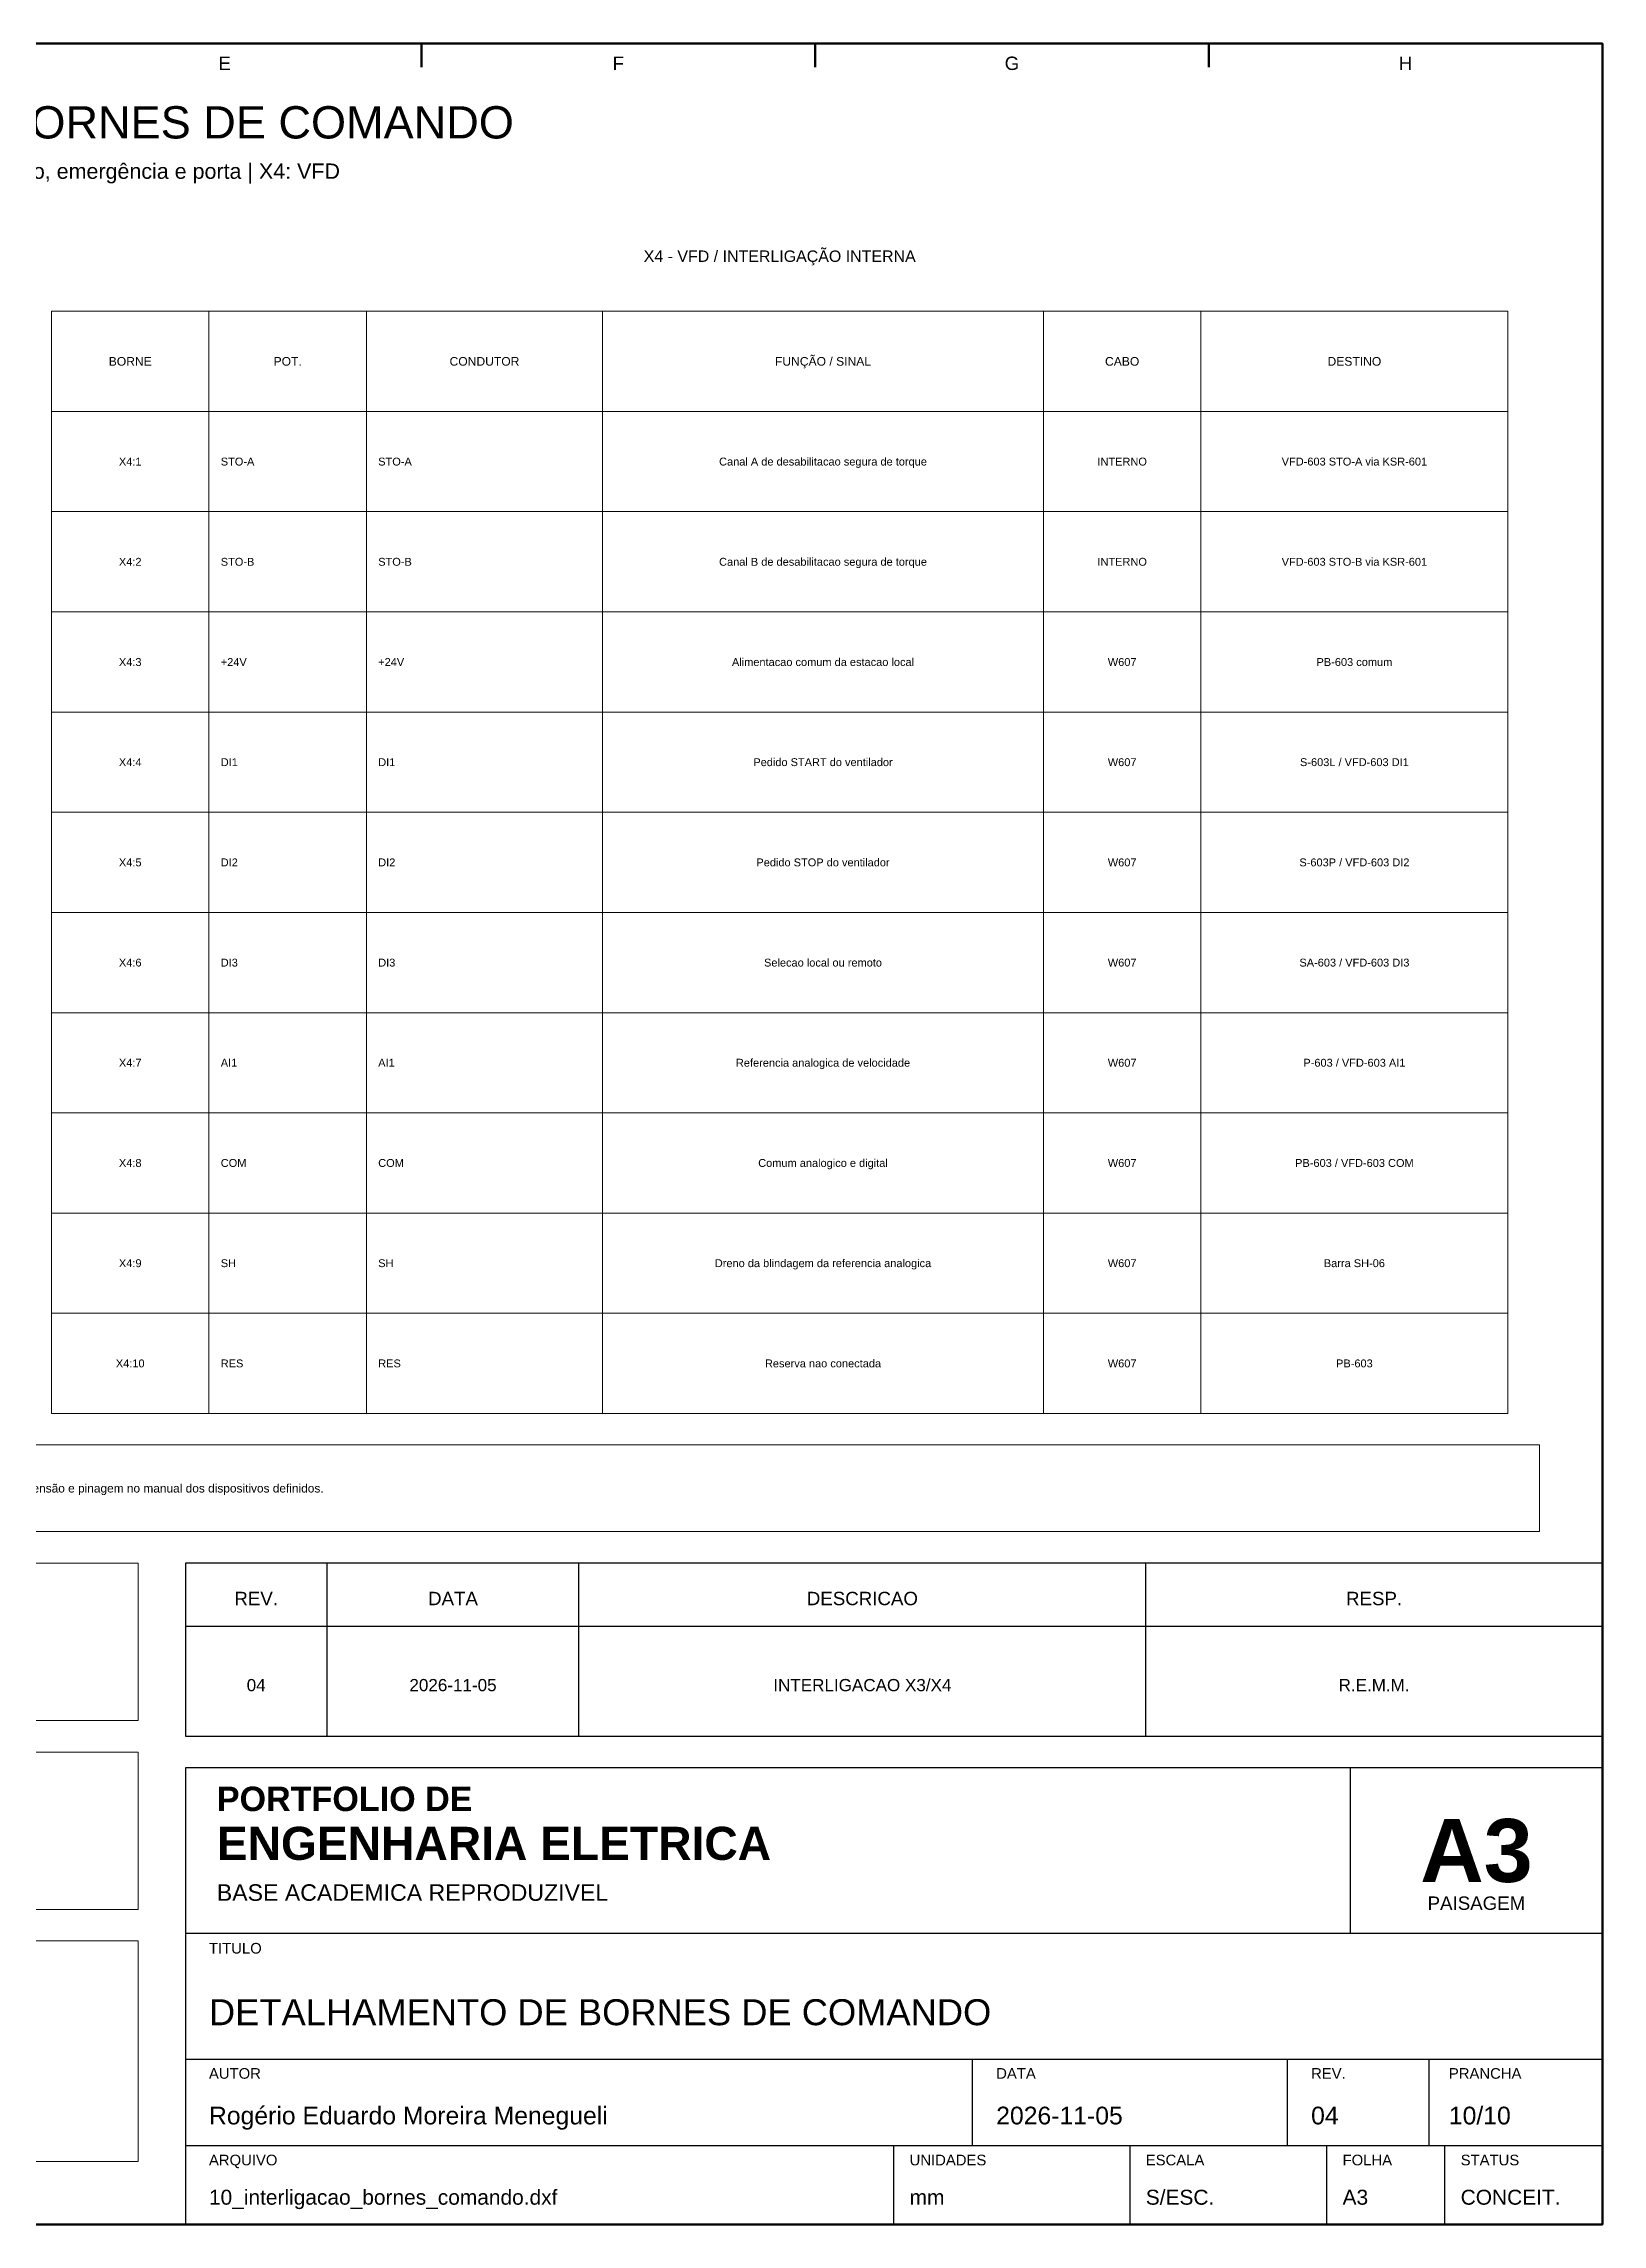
# Model space of a CAD drawing. Header units: millimetres. Extents: x 10 to 410, y 10 to 287.
# Drawn here: x 212 to 410, y 10 to 287 of the extents above; entities that cross this region are included whole.
import ezdxf
from ezdxf.enums import TextEntityAlignment as Align

# ---------------------------------------------------------------- set-up
doc = ezdxf.new("R2010")
doc.units = ezdxf.units.MM
for name, color, linetype, lineweight in [('00_MOLDURA', 7, 'CONTINUOUS', 50), ('01_CARIMBO', 7, 'CONTINUOUS', 25), ('02_TEXTO', 7, 'CONTINUOUS', 18), ('09_BORNES', 145, 'CONTINUOUS', 25), ('12_LEGENDA', 7, 'CONTINUOUS', 18), ('13_NOTAS', 7, 'CONTINUOUS', 18)]:
    doc.layers.add(name, color=color, linetype=linetype, lineweight=lineweight)
doc.styles.add('PORTFOLIO_TEXTO', font='arial.ttf')
doc.styles.add('PORTFOLIO_TITULO', font='arialbd.ttf', dxfattribs={"width": 0.92})

# ---------------------------------------------------------------- blocks, each defined once
blk = doc.blocks.new('CARIMBO_A3')
at = {"layer": '01_CARIMBO'}
for p, q in [((148, 37), (148, 58)), ((0, 37), (180, 37)), ((0, 21), (180, 21)), ((100, 10), (100, 21)), ((140, 10), (140, 21)), ((158, 10), (158, 21)), ((0, 10), (180, 10)), ((90, 0), (90, 10)), ((120, 0), (120, 10)), ((145, 0), (145, 10)), ((160, 0), (160, 10))]:
    blk.add_line(p, q, dxfattribs=at)
blk.add_lwpolyline([(0, 0), (180, 0), (180, 58), (0, 58)], close=True, dxfattribs=at)
at = {"layer": '01_CARIMBO', "style": 'PORTFOLIO_TEXTO'}
for s, p in [('TITULO', (3, 34.4)), ('AUTOR', (3, 18.5)), ('DATA', (103, 18.5)), ('REV.', (143, 18.5)), ('PRANCHA', (160.5, 18.5)), ('ARQUIVO', (3, 7.5)), ('UNIDADES', (92, 7.5)), ('ESCALA', (122, 7.5)), ('FOLHA', (147, 7.5)), ('STATUS', (162, 7.5))]:
    blk.add_text(s, height=1.35, dxfattribs=at).set_placement(p)
at = {"layer": '02_TEXTO'}
for s, height, style, p in [('PORTFOLIO DE', 3.1, 'PORTFOLIO_TITULO', (4, 52.5)), ('ENGENHARIA ELETRICA', 4.2, 'PORTFOLIO_TITULO', (4, 46.3)), ('BASE ACADEMICA REPRODUZIVEL', 2.1, 'PORTFOLIO_TEXTO', (4, 41.1))]:
    blk.add_text(s, height=height, dxfattribs=dict(at, style=style)).set_placement(p)
for s, height, style, p in [('A3', 8, 'PORTFOLIO_TITULO', (164, 47.5)), ('PAISAGEM', 1.7, 'PORTFOLIO_TEXTO', (164, 40.8))]:
    blk.add_text(s, height=height, dxfattribs=dict(at, style=style)).set_placement(p, align=Align.MIDDLE_CENTER)
at = {"layer": '02_TEXTO', "style": 'PORTFOLIO_TEXTO'}
for tag, p, height in [('TITULO', (3, 25.3), 3.3), ('AUTOR', (3, 12.7), 2.25), ('DATA', (103, 12.7), 2.25), ('REVISAO', (143, 12.7), 2.25), ('PRANCHA', (160.5, 12.7), 2.25), ('ARQUIVO', (3, 2.5), 1.9), ('UNIDADES', (92, 2.5), 1.9), ('ESCALA', (122, 2.5), 1.9), ('FOLHA', (147, 2.5), 1.9), ('STATUS', (162, 2.5), 1.9)]:
    blk.add_attdef(tag, p, '', height=height, dxfattribs=at)

msp = doc.modelspace()

# ---------------------------------------------------------------- linework, layer by layer
at = {"layer": '00_MOLDURA'}
for p, q in [((260, 287), (260, 284)), ((310, 287), (310, 284)), ((360, 287), (360, 284))]:
    msp.add_line(p, q, dxfattribs=at)
msp.add_lwpolyline([(10, 10), (410, 10), (410, 287), (10, 287)], close=True, dxfattribs=at)
at = {"layer": '01_CARIMBO'}
for p, q in [((248, 72), (248, 94)), ((280, 72), (280, 94)), ((352, 72), (352, 94)), ((230, 86), (410, 86))]:
    msp.add_line(p, q, dxfattribs=at)
msp.add_lwpolyline([(230, 72), (410, 72), (410, 94), (230, 94)], close=True, dxfattribs=at)
at = {"layer": '12_LEGENDA'}
for p, q in [((233, 113), (233, 253)), ((253, 113), (253, 253)), ((283, 113), (283, 253)), ((339, 113), (339, 253)), ((359, 113), (359, 253)), ((213, 240.27), (398, 240.27)), ((213, 227.55), (398, 227.55)), ((213, 214.82), (398, 214.82)), ((213, 202.09), (398, 202.09)), ((213, 189.36), (398, 189.36)), ((213, 176.64), (398, 176.64)), ((213, 163.91), (398, 163.91)), ((213, 151.18), (398, 151.18)), ((213, 138.45), (398, 138.45)), ((213, 125.73), (398, 125.73))]:
    msp.add_line(p, q, dxfattribs=at)
for points in [[(213, 113), (398, 113), (398, 253), (213, 253)], [(18, 74), (224, 74), (224, 94), (18, 94)]]:
    msp.add_lwpolyline(points, close=True, dxfattribs=at)
at = {"layer": '13_NOTAS'}
for points in [[(18, 98), (402, 98), (402, 109), (18, 109)], [(18, 50), (224, 50), (224, 70), (18, 70)], [(18, 18), (224, 18), (224, 46), (18, 46)]]:
    msp.add_lwpolyline(points, close=True, dxfattribs=at)

# ---------------------------------------------------------------- block references
at = {"layer": '01_CARIMBO'}
msp.add_blockref('CARIMBO_A3', (230, 10), dxfattribs=at).add_auto_attribs({'TITULO': 'DETALHAMENTO DE BORNES DE COMANDO', 'AUTOR': 'Rogério Eduardo Moreira Menegueli', 'DATA': '2026-11-05', 'REVISAO': '04', 'PRANCHA': '10/10', 'ARQUIVO': '10_interligacao_bornes_comando.dxf', 'UNIDADES': 'mm', 'ESCALA': 'S/ESC.', 'FOLHA': 'A3', 'STATUS': 'CONCEIT.'})

# ---------------------------------------------------------------- texts
at = {"layer": '00_MOLDURA', "style": 'PORTFOLIO_TEXTO'}
for s, p in [('E', (235, 284.5)), ('F', (285, 284.5)), ('G', (335, 284.5)), ('H', (385, 284.5))]:
    msp.add_text(s, height=1.7, dxfattribs=at).set_placement(p, align=Align.MIDDLE_CENTER)
at = {"layer": '01_CARIMBO', "style": 'PORTFOLIO_TEXTO'}
for s, p in [('REV.', (239, 89.5)), ('DATA', (264, 89.5)), ('DESCRICAO', (316, 89.5)), ('RESP.', (381, 89.5))]:
    msp.add_text(s, height=1.7, dxfattribs=at).set_placement(p, align=Align.MIDDLE_CENTER)
at = {"layer": '02_TEXTO', "style": 'PORTFOLIO_TEXTO'}
for s, height, p in [('DETALHAMENTO DE BORNES DE COMANDO', 4.1, (210, 277)), ('Régua X3: botoeiras, fins de curso, emergência e porta | X4: VFD', 1.95, (210, 270.8)), ('04', 1.55, (239, 78.5)), ('2026-11-05', 1.55, (264, 78.5)), ('INTERLIGACAO X3/X4', 1.55, (316, 78.5)), ('R.E.M.M.', 1.55, (381, 78.5))]:
    msp.add_text(s, height=height, dxfattribs=at).set_placement(p, align=Align.MIDDLE_CENTER)
for s, p in [('STO-A', (234.5, 233.91)), ('STO-A', (254.5, 233.91)), ('STO-B', (234.5, 221.18)), ('STO-B', (254.5, 221.18)), ('+24V', (234.5, 208.45)), ('+24V', (254.5, 208.45)), ('DI1', (234.5, 195.73)), ('DI1', (254.5, 195.73)), ('DI2', (234.5, 183)), ('DI2', (254.5, 183)), ('DI3', (234.5, 170.27)), ('DI3', (254.5, 170.27)), ('AI1', (234.5, 157.55)), ('AI1', (254.5, 157.55)), ('COM', (234.5, 144.82)), ('COM', (254.5, 144.82)), ('SH', (234.5, 132.09)), ('SH', (254.5, 132.09)), ('RES', (234.5, 119.36)), ('RES', (254.5, 119.36))]:
    msp.add_text(s, height=1, dxfattribs=at).set_placement(p, align=Align.MIDDLE_LEFT)
at = {"layer": '09_BORNES', "style": 'PORTFOLIO_TEXTO'}
msp.add_text('X4 - VFD / INTERLIGAÇÃO INTERNA', height=1.45, dxfattribs=at).set_placement((305.5, 260), align=Align.MIDDLE_CENTER)
at = {"layer": '12_LEGENDA', "style": 'PORTFOLIO_TEXTO'}
for s, height, p in [('BORNE', 1.1, (223, 246.64)), ('POT.', 1.1, (243, 246.64)), ('CONDUTOR', 1.1, (268, 246.64)), ('FUNÇÃO / SINAL', 1.1, (311, 246.64)), ('CABO', 1.1, (349, 246.64)), ('DESTINO', 1.1, (378.5, 246.64)), ('X4:1', 1, (223, 233.91)), ('Canal A de desabilitacao segura de torque', 1, (311, 233.91)), ('INTERNO', 1, (349, 233.91)), ('VFD-603 STO-A via KSR-601', 1, (378.5, 233.91)), ('X4:2', 1, (223, 221.18)), ('Canal B de desabilitacao segura de torque', 1, (311, 221.18)), ('INTERNO', 1, (349, 221.18)), ('VFD-603 STO-B via KSR-601', 1, (378.5, 221.18)), ('X4:3', 1, (223, 208.45)), ('Alimentacao comum da estacao local', 1, (311, 208.45)), ('W607', 1, (349, 208.45)), ('PB-603 comum', 1, (378.5, 208.45)), ('X4:4', 1, (223, 195.73)), ('Pedido START do ventilador', 1, (311, 195.73)), ('W607', 1, (349, 195.73)), ('S-603L / VFD-603 DI1', 1, (378.5, 195.73)), ('X4:5', 1, (223, 183)), ('Pedido STOP do ventilador', 1, (311, 183)), ('W607', 1, (349, 183)), ('S-603P / VFD-603 DI2', 1, (378.5, 183)), ('X4:6', 1, (223, 170.27)), ('Selecao local ou remoto', 1, (311, 170.27)), ('W607', 1, (349, 170.27)), ('SA-603 / VFD-603 DI3', 1, (378.5, 170.27)), ('X4:7', 1, (223, 157.55)), ('Referencia analogica de velocidade', 1, (311, 157.55)), ('W607', 1, (349, 157.55)), ('P-603 / VFD-603 AI1', 1, (378.5, 157.55)), ('X4:8', 1, (223, 144.82)), ('Comum analogico e digital', 1, (311, 144.82)), ('W607', 1, (349, 144.82)), ('PB-603 / VFD-603 COM', 1, (378.5, 144.82)), ('X4:9', 1, (223, 132.09)), ('Dreno da blindagem da referencia analogica', 1, (311, 132.09)), ('W607', 1, (349, 132.09)), ('Barra SH-06', 1, (378.5, 132.09)), ('X4:10', 1, (223, 119.36)), ('Reserva nao conectada', 1, (311, 119.36)), ('W607', 1, (349, 119.36)), ('PB-603', 1, (378.5, 119.36))]:
    msp.add_text(s, height=height, dxfattribs=at).set_placement(p, align=Align.MIDDLE_CENTER)
at = {"layer": '13_NOTAS', "style": 'PORTFOLIO_TEXTO'}
msp.add_text('Sem cores de fios atribuídas. Confirmar tipo de contato, tensão e pinagem no manual dos dispositivos definidos.', height=1.08, dxfattribs=at).set_placement((210, 103.5), align=Align.MIDDLE_CENTER)

doc.saveas('drawing.dxf')
